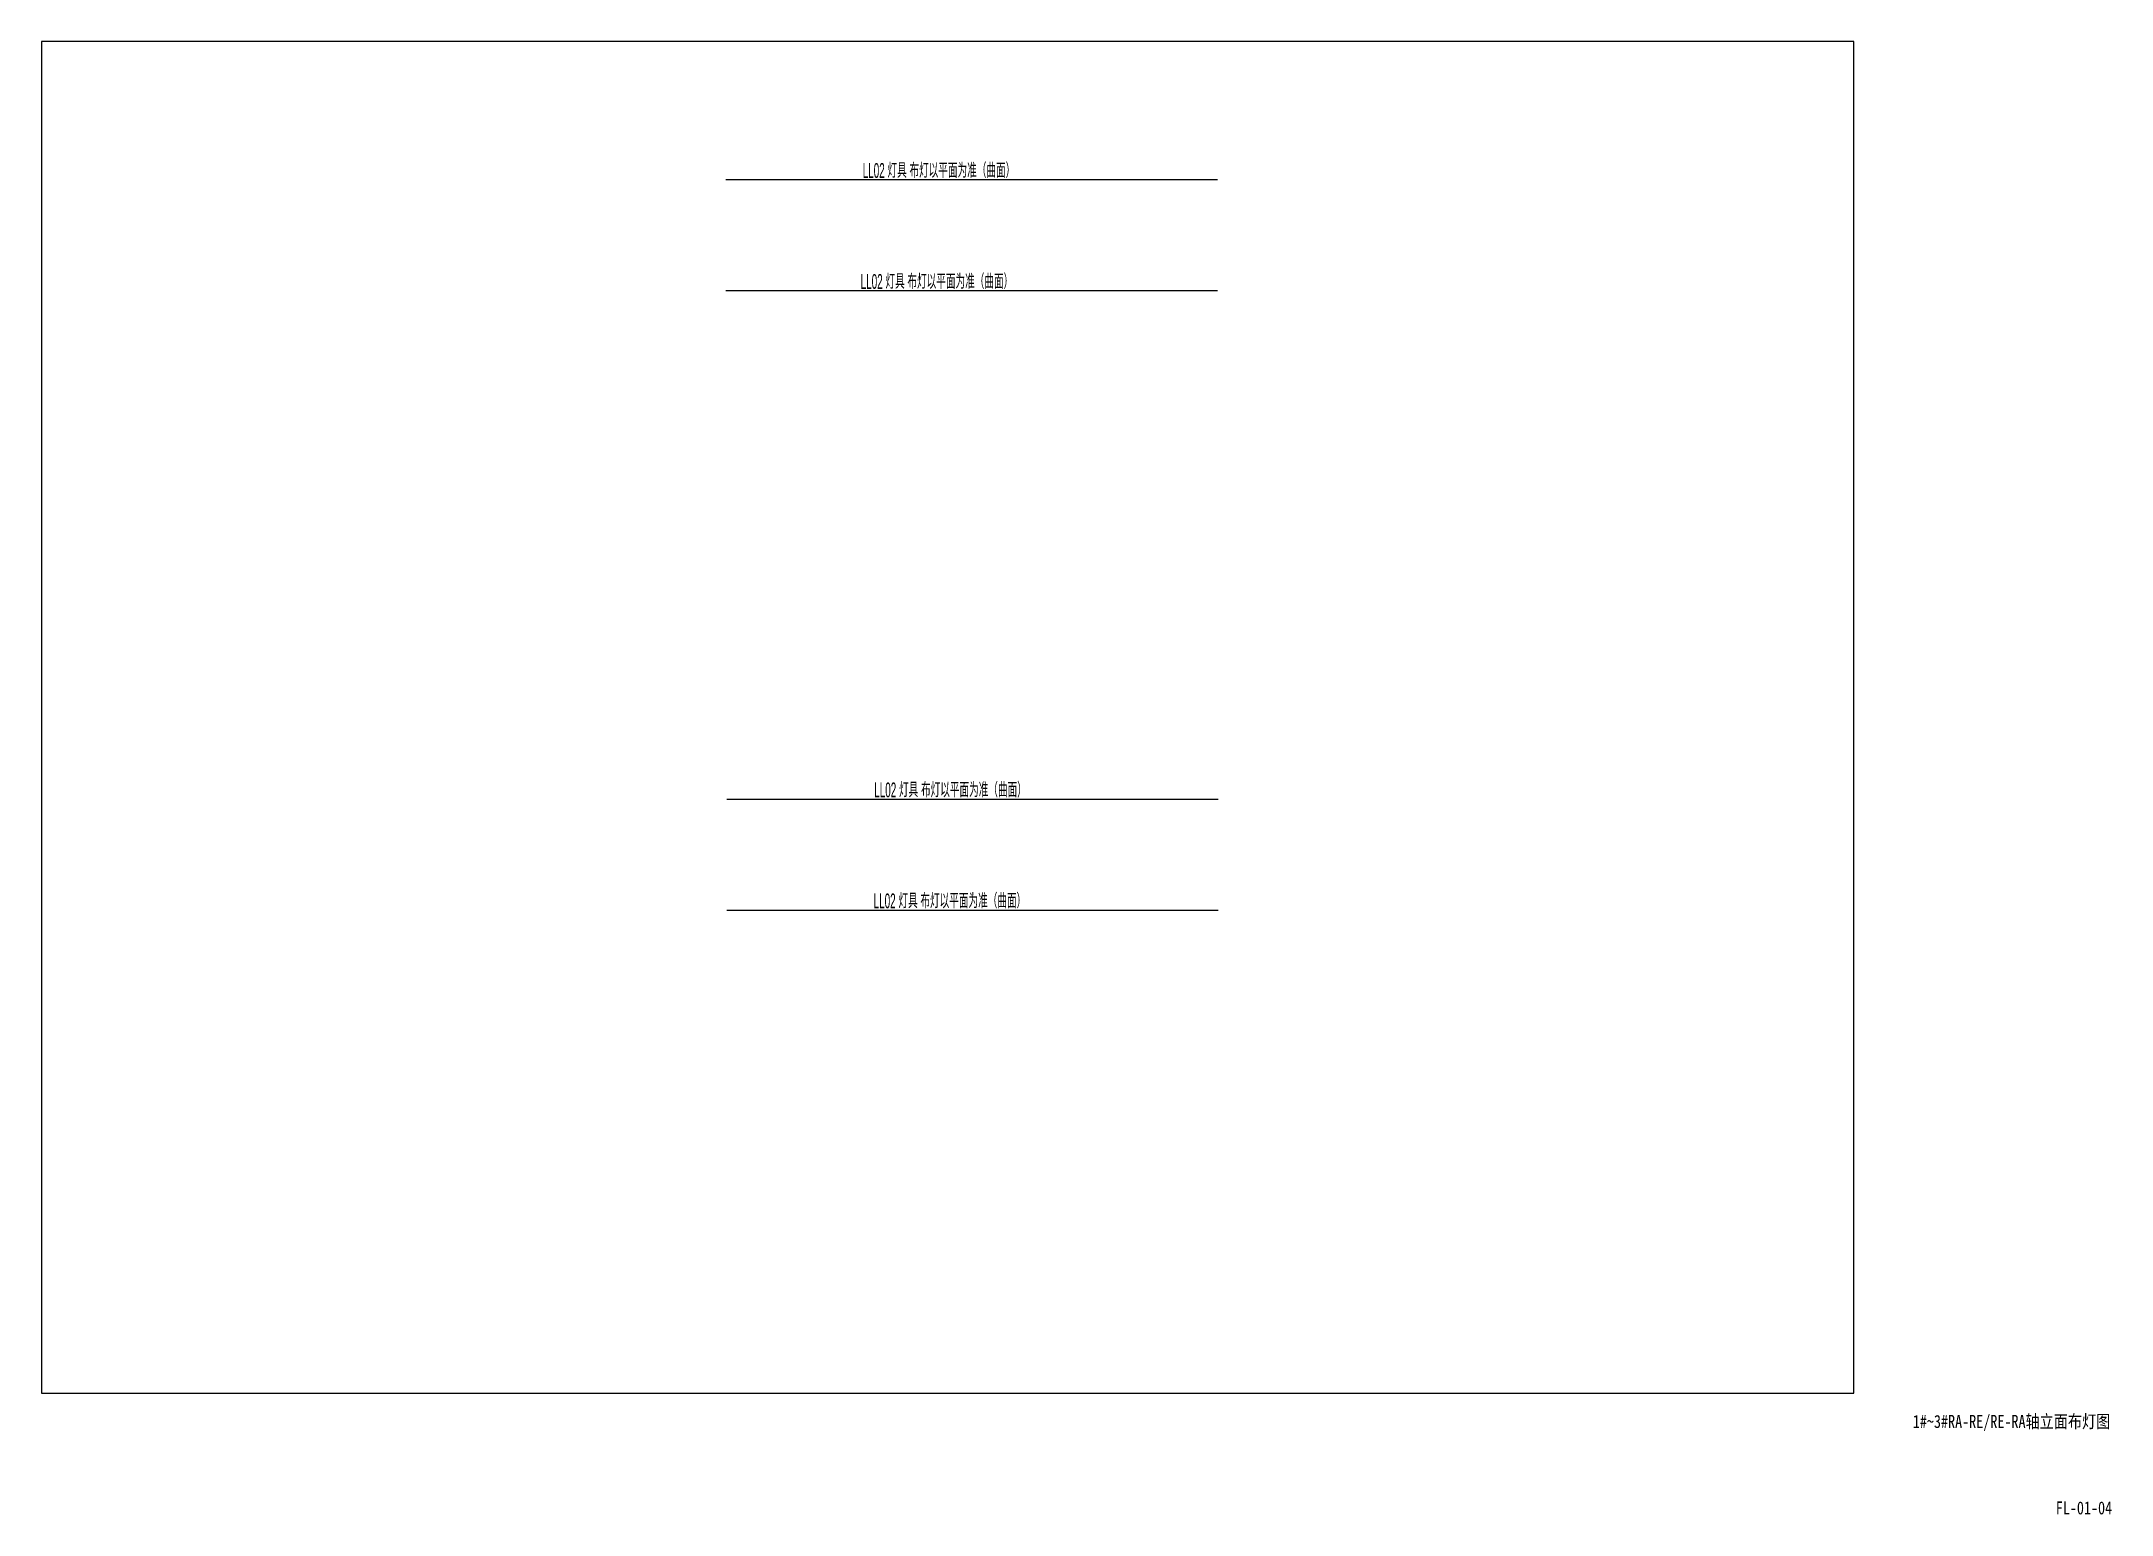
# Paper-space layout 'FL-01-04 1#~3#RA-RE、RE-RA轴立面布灯图' of a CAD drawing. Header units: inches. Extents: x 3053 to 3612, y -408 to -10.
# The model-space entities are those that its viewports show. They can reach past a viewport. Long polylines and large blocks are cut down to what shows.
import ezdxf
from ezdxf.lldxf.tags import DXFTag

# ---------------------------------------------------------------- set-up
doc = ezdxf.new("R2010")
doc.units = ezdxf.units.IN
doc.header["$MEASUREMENT"] = 0
doc.layers.get('Defpoints').update_dxf_attribs({"color": 253})
for name, color, linetype in [('0-LIGHT-TXT', 90, 'Continuous'), ('0-LL02', 1, 'Continuous'), ('2017_11-sheet-L2$0$C-SHET-TTLB', 11, 'Continuous')]:
    doc.layers.add(name, color=color, linetype=linetype)
doc.styles.add('SMDEI', font='smsim.shx', dxfattribs={"width": 0.75, "bigfont": 'smfs.shx'})
doc.styles.get("Standard").update_dxf_attribs({"font": 'arial.ttf'})
doc.styles.add('ZJY-宋体', font='')
doc.styles.get('ZJY-宋体').set_extended_font_data('SimSun')
tags = doc.linetypes.add('LL02_LINE', pattern='A,0.5,-0.2,["LL02",Standard,S=0.1,R=0,X=-0.1,Y=-0.05],-0.25', length=0.95).pattern_tags.tags
tags[6] = DXFTag(74, 10)

msp = doc.modelspace()

# ---------------------------------------------------------------- linework, layer by layer
at = {"layer": '0-LL02', "linetype": 'LL02_LINE', "ltscale": 10}
for points in [[(2621283, 410828), (2574783, 410828)], [(2621283, 400328), (2574783, 400328)], [(2621365, 352234), (2574865, 352234)], [(2621365, 341734), (2574865, 341734)]]:
    msp.add_lwpolyline(points, dxfattribs=at)

# ---------------------------------------------------------------- texts
at = {"layer": '0-LIGHT-TXT', "color": 7, "style": 'SMDEI', "width": 0.5}
for p in [(2587732, 411025), (2587539, 400525), (2588824, 352432), (2588767, 341932)]:
    msp.add_text('LL02 灯具 布灯以平面为准（曲面）', height=1400, dxfattribs=at).set_placement(p)

psp = doc.layouts.new('FL-01-04 1#~3#RA-RE、RE-RA轴立面布灯图')

# ---------------------------------------------------------------- texts
at = {"layer": '2017_11-sheet-L2$0$C-SHET-TTLB', "style": 'ZJY-宋体', "width": 0.8}
for s, p in [('1#~3#RA-RE/RE-RA轴立面布灯图', (3558.5, -384.87)), ('FL-01-04', (3597.14, -408.24))]:
    psp.add_text(s, height=3.5, dxfattribs=at).set_placement(p)

# ---------------------------------------------------------------- viewports
at = {"layer": 'Defpoints'}
psp.add_viewport(center=(3297.64, -192.81), size=(489.93, 365.3314), view_center_point=(2595771.77, 359999.64), view_height=127865.9922, dxfattribs=at)

doc.saveas('drawing.dxf')
